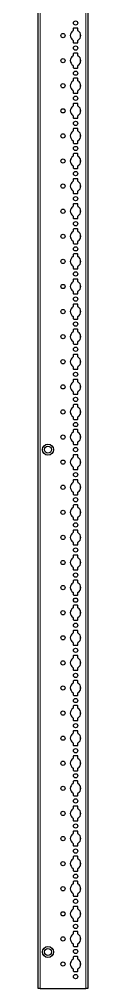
# Model space of a CAD drawing. Header units: millimetres. Extents: x -199 to 4866, y -1647 to 1507.
# Drawn here: x 4067 to 4116, y -852 to 114 of the extents above; entities that cross this region are included whole.
import ezdxf

# ---------------------------------------------------------------- set-up
doc = ezdxf.new("R2010")
doc.units = ezdxf.units.MM

msp = doc.modelspace()

# ---------------------------------------------------------------- linework, layer by layer
at = {"color": 7, "linetype": 'Continuous', "lineweight": 25}
for p, q in [((4066.69, -851.79), (4066.69, 847.21)), ((4116.39, 847.21), (4116.39, -851.79)), ((4101.74, 104.61), (4101.74, 102.73)), ((4105.84, 105.11), (4102.24, 105.11)), ((4106.34, 102.73), (4106.34, 104.61)), ((4101.74, 92.68), (4101.74, 90.81)), ((4102.24, 90.31), (4105.84, 90.31)), ((4106.34, 90.81), (4106.34, 92.68)), ((4101.74, 79.61), (4101.74, 77.73)), ((4105.84, 80.11), (4102.24, 80.11)), ((4106.34, 77.73), (4106.34, 79.61)), ((4101.74, 67.68), (4101.74, 65.81)), ((4106.34, 65.81), (4106.34, 67.68)), ((4102.24, 65.31), (4105.84, 65.31)), ((4101.74, 54.61), (4101.74, 52.73)), ((4105.84, 55.11), (4102.24, 55.11)), ((4106.34, 52.73), (4106.34, 54.61)), ((4101.74, 42.68), (4101.74, 40.81)), ((4102.24, 40.31), (4105.84, 40.31)), ((4106.34, 40.81), (4106.34, 42.68)), ((4101.74, 29.61), (4101.74, 27.73)), ((4105.84, 30.11), (4102.24, 30.11)), ((4106.34, 27.73), (4106.34, 29.61)), ((4101.74, 17.68), (4101.74, 15.81)), ((4102.24, 15.31), (4105.84, 15.31)), ((4106.34, 15.81), (4106.34, 17.68)), ((4101.74, 4.61), (4101.74, 2.73)), ((4105.84, 5.11), (4102.24, 5.11)), ((4106.34, 2.73), (4106.34, 4.61)), ((4101.74, -7.32), (4101.74, -9.19)), ((4106.34, -9.19), (4106.34, -7.32)), ((4102.24, -9.69), (4105.84, -9.69)), ((4101.74, -20.39), (4101.74, -22.27)), ((4105.84, -19.89), (4102.24, -19.89)), ((4106.34, -22.27), (4106.34, -20.39)), ((4101.74, -32.32), (4101.74, -34.19)), ((4102.24, -34.69), (4105.84, -34.69)), ((4106.34, -34.19), (4106.34, -32.32)), ((4101.74, -45.39), (4101.74, -47.27)), ((4105.84, -44.89), (4102.24, -44.89)), ((4106.34, -47.27), (4106.34, -45.39)), ((4101.74, -57.32), (4101.74, -59.19)), ((4106.34, -59.19), (4106.34, -57.32)), ((4102.24, -59.69), (4105.84, -59.69)), ((4101.74, -70.39), (4101.74, -72.27)), ((4105.84, -69.89), (4102.24, -69.89)), ((4106.34, -72.27), (4106.34, -70.39)), ((4101.74, -82.32), (4101.74, -84.19)), ((4102.24, -84.69), (4105.84, -84.69)), ((4106.34, -84.19), (4106.34, -82.32)), ((4101.74, -95.39), (4101.74, -97.27)), ((4105.84, -94.89), (4102.24, -94.89)), ((4106.34, -97.27), (4106.34, -95.39)), ((4101.74, -107.32), (4101.74, -109.19)), ((4102.24, -109.69), (4105.84, -109.69)), ((4106.34, -109.19), (4106.34, -107.32)), ((4101.74, -120.39), (4101.74, -122.27)), ((4105.84, -119.89), (4102.24, -119.89)), ((4106.34, -122.27), (4106.34, -120.39)), ((4101.74, -132.32), (4101.74, -134.19)), ((4102.24, -134.69), (4105.84, -134.69)), ((4106.34, -134.19), (4106.34, -132.32)), ((4101.74, -145.39), (4101.74, -147.27)), ((4105.84, -144.89), (4102.24, -144.89)), ((4106.34, -147.27), (4106.34, -145.39)), ((4101.74, -157.32), (4101.74, -159.19)), ((4102.24, -159.69), (4105.84, -159.69)), ((4106.34, -159.19), (4106.34, -157.32)), ((4101.74, -170.39), (4101.74, -172.27)), ((4105.84, -169.89), (4102.24, -169.89)), ((4106.34, -172.27), (4106.34, -170.39)), ((4101.74, -182.32), (4101.74, -184.19)), ((4106.34, -184.19), (4106.34, -182.32)), ((4102.24, -184.69), (4105.84, -184.69)), ((4101.74, -195.39), (4101.74, -197.27)), ((4105.84, -194.89), (4102.24, -194.89)), ((4106.34, -197.27), (4106.34, -195.39)), ((4101.74, -207.32), (4101.74, -209.19)), ((4102.24, -209.69), (4105.84, -209.69)), ((4106.34, -209.19), (4106.34, -207.32)), ((4101.74, -220.39), (4101.74, -222.27)), ((4105.84, -219.89), (4102.24, -219.89)), ((4106.34, -222.27), (4106.34, -220.39)), ((4101.74, -232.32), (4101.74, -234.19)), ((4102.24, -234.69), (4105.84, -234.69)), ((4106.34, -234.19), (4106.34, -232.32)), ((4101.74, -245.39), (4101.74, -247.27)), ((4105.84, -244.89), (4102.24, -244.89)), ((4106.34, -247.27), (4106.34, -245.39)), ((4101.74, -257.32), (4101.74, -259.19)), ((4102.24, -259.69), (4105.84, -259.69)), ((4106.34, -259.19), (4106.34, -257.32)), ((4105.84, -269.89), (4102.24, -269.89)), ((4101.74, -270.39), (4101.74, -272.27)), ((4106.34, -272.27), (4106.34, -270.39)), ((4101.74, -282.32), (4101.74, -284.19)), ((4102.24, -284.69), (4105.84, -284.69)), ((4106.34, -284.19), (4106.34, -282.32)), ((4101.74, -295.39), (4101.74, -297.27)), ((4105.84, -294.89), (4102.24, -294.89)), ((4106.34, -297.27), (4106.34, -295.39)), ((4101.74, -307.32), (4101.74, -309.19)), ((4106.34, -309.19), (4106.34, -307.32)), ((4102.24, -309.69), (4105.84, -309.69)), ((4101.74, -320.39), (4101.74, -322.27)), ((4105.84, -319.89), (4102.24, -319.89)), ((4106.34, -322.27), (4106.34, -320.39)), ((4101.74, -332.32), (4101.74, -334.19)), ((4102.24, -334.69), (4105.84, -334.69)), ((4106.34, -334.19), (4106.34, -332.32)), ((4101.74, -345.39), (4101.74, -347.27)), ((4105.84, -344.89), (4102.24, -344.89)), ((4106.34, -347.27), (4106.34, -345.39)), ((4101.74, -357.32), (4101.74, -359.19)), ((4102.24, -359.69), (4105.84, -359.69)), ((4106.34, -359.19), (4106.34, -357.32)), ((4101.74, -370.39), (4101.74, -372.27)), ((4105.84, -369.89), (4102.24, -369.89)), ((4106.34, -372.27), (4106.34, -370.39)), ((4101.74, -382.32), (4101.74, -384.19)), ((4102.24, -384.69), (4105.84, -384.69)), ((4106.34, -384.19), (4106.34, -382.32)), ((4101.74, -395.39), (4101.74, -397.27)), ((4105.84, -394.89), (4102.24, -394.89)), ((4106.34, -397.27), (4106.34, -395.39)), ((4101.74, -407.32), (4101.74, -409.19)), ((4102.24, -409.69), (4105.84, -409.69)), ((4106.34, -409.19), (4106.34, -407.32)), ((4101.74, -420.39), (4101.74, -422.27)), ((4105.84, -419.89), (4102.24, -419.89)), ((4106.34, -422.27), (4106.34, -420.39)), ((4101.74, -432.32), (4101.74, -434.19)), ((4106.34, -434.19), (4106.34, -432.32)), ((4102.24, -434.69), (4105.84, -434.69)), ((4101.74, -445.39), (4101.74, -447.27)), ((4105.84, -444.89), (4102.24, -444.89)), ((4106.34, -447.27), (4106.34, -445.39)), ((4101.74, -457.32), (4101.74, -459.19)), ((4102.24, -459.69), (4105.84, -459.69)), ((4106.34, -459.19), (4106.34, -457.32)), ((4101.74, -470.39), (4101.74, -472.27)), ((4105.84, -469.89), (4102.24, -469.89)), ((4106.34, -472.27), (4106.34, -470.39)), ((4101.74, -482.32), (4101.74, -484.19)), ((4106.34, -484.19), (4106.34, -482.32)), ((4102.24, -484.69), (4105.84, -484.69)), ((4101.74, -495.39), (4101.74, -497.27)), ((4105.84, -494.89), (4102.24, -494.89)), ((4106.34, -497.27), (4106.34, -495.39)), ((4101.74, -507.32), (4101.74, -509.19)), ((4102.24, -509.69), (4105.84, -509.69)), ((4106.34, -509.19), (4106.34, -507.32)), ((4101.74, -520.39), (4101.74, -522.27)), ((4105.84, -519.89), (4102.24, -519.89)), ((4106.34, -522.27), (4106.34, -520.39)), ((4101.74, -532.32), (4101.74, -534.19)), ((4102.24, -534.69), (4105.84, -534.69)), ((4106.34, -534.19), (4106.34, -532.32)), ((4101.74, -545.39), (4101.74, -547.27)), ((4105.84, -544.89), (4102.24, -544.89)), ((4106.34, -547.27), (4106.34, -545.39)), ((4101.74, -557.32), (4101.74, -559.19)), ((4102.24, -559.69), (4105.84, -559.69)), ((4106.34, -559.19), (4106.34, -557.32)), ((4101.74, -570.39), (4101.74, -572.27)), ((4105.84, -569.89), (4102.24, -569.89)), ((4106.34, -572.27), (4106.34, -570.39)), ((4101.74, -582.32), (4101.74, -584.19)), ((4102.24, -584.69), (4105.84, -584.69)), ((4106.34, -584.19), (4106.34, -582.32)), ((4101.74, -595.39), (4101.74, -597.27)), ((4105.84, -594.89), (4102.24, -594.89)), ((4106.34, -597.27), (4106.34, -595.39)), ((4101.74, -607.32), (4101.74, -609.19)), ((4106.34, -609.19), (4106.34, -607.32)), ((4102.24, -609.69), (4105.84, -609.69)), ((4101.74, -620.39), (4101.74, -622.27)), ((4105.84, -619.89), (4102.24, -619.89)), ((4106.34, -622.27), (4106.34, -620.39)), ((4101.74, -632.32), (4101.74, -634.19)), ((4102.24, -634.69), (4105.84, -634.69)), ((4106.34, -634.19), (4106.34, -632.32)), ((4101.74, -645.39), (4101.74, -647.27)), ((4105.84, -644.89), (4102.24, -644.89)), ((4106.34, -647.27), (4106.34, -645.39)), ((4101.74, -657.32), (4101.74, -659.19)), ((4102.24, -659.69), (4105.84, -659.69)), ((4106.34, -659.19), (4106.34, -657.32)), ((4101.74, -670.39), (4101.74, -672.27)), ((4105.84, -669.89), (4102.24, -669.89)), ((4106.34, -672.27), (4106.34, -670.39)), ((4101.74, -682.32), (4101.74, -684.19)), ((4102.24, -684.69), (4105.84, -684.69)), ((4106.34, -684.19), (4106.34, -682.32)), ((4105.84, -694.89), (4102.24, -694.89)), ((4101.74, -695.39), (4101.74, -697.27)), ((4106.34, -697.27), (4106.34, -695.39)), ((4101.74, -707.32), (4101.74, -709.19)), ((4102.24, -709.69), (4105.84, -709.69)), ((4106.34, -709.19), (4106.34, -707.32)), ((4101.74, -720.39), (4101.74, -722.27)), ((4105.84, -719.89), (4102.24, -719.89)), ((4106.34, -722.27), (4106.34, -720.39)), ((4101.74, -732.32), (4101.74, -734.19)), ((4106.34, -734.19), (4106.34, -732.32)), ((4102.24, -734.69), (4105.84, -734.69)), ((4101.74, -745.39), (4101.74, -747.27)), ((4105.84, -744.89), (4102.24, -744.89)), ((4106.34, -747.27), (4106.34, -745.39)), ((4101.74, -757.32), (4101.74, -759.19)), ((4102.24, -759.69), (4105.84, -759.69)), ((4106.34, -759.19), (4106.34, -757.32)), ((4101.74, -770.39), (4101.74, -772.27)), ((4105.84, -769.89), (4102.24, -769.89)), ((4106.34, -772.27), (4106.34, -770.39)), ((4101.74, -782.32), (4101.74, -784.19)), ((4102.24, -784.69), (4105.84, -784.69)), ((4106.34, -784.19), (4106.34, -782.32)), ((4101.74, -795.39), (4101.74, -797.27)), ((4105.84, -794.89), (4102.24, -794.89)), ((4106.34, -797.27), (4106.34, -795.39)), ((4101.74, -807.32), (4101.74, -809.19)), ((4102.24, -809.69), (4105.84, -809.69)), ((4106.34, -809.19), (4106.34, -807.32)), ((4101.74, -820.39), (4101.74, -822.27)), ((4105.84, -819.89), (4102.24, -819.89)), ((4106.34, -822.27), (4106.34, -820.39)), ((4101.74, -832.32), (4101.74, -834.19)), ((4102.24, -834.69), (4105.84, -834.69)), ((4106.34, -834.19), (4106.34, -832.32)), ((4068.69, -851.79), (4066.69, -851.79)), ((4068.69, -851.79), (4114.39, -851.79)), ((4116.39, -851.79), (4114.39, -851.79))]:
    msp.add_line(p, q, dxfattribs=at)
at = {"color": 8, "linetype": 'Continuous', "lineweight": 18}
for p, q in [((4068.69, 847.21), (4068.69, -851.79)), ((4114.39, -851.79), (4114.39, 847.21)), ((4108.54, 95), (4108.54, 100.41)), ((4108.54, 70), (4108.54, 75.41)), ((4108.54, 45), (4108.54, 50.41)), ((4108.54, 20), (4108.54, 25.41)), ((4108.54, -5), (4108.54, 0.41)), ((4108.54, -30), (4108.54, -24.59)), ((4108.54, -55), (4108.54, -49.59)), ((4108.54, -80), (4108.54, -74.59)), ((4108.54, -105), (4108.54, -99.59)), ((4108.54, -130), (4108.54, -124.59)), ((4108.54, -155), (4108.54, -149.59)), ((4108.54, -180), (4108.54, -174.59)), ((4108.54, -205), (4108.54, -199.59)), ((4108.54, -230), (4108.54, -224.59)), ((4108.54, -255), (4108.54, -249.59)), ((4108.54, -280), (4108.54, -274.59)), ((4108.54, -305), (4108.54, -299.59)), ((4108.54, -330), (4108.54, -324.59)), ((4108.54, -355), (4108.54, -349.59)), ((4108.54, -380), (4108.54, -374.59)), ((4108.54, -405), (4108.54, -399.59)), ((4108.54, -430), (4108.54, -424.59)), ((4108.54, -455), (4108.54, -449.59)), ((4108.54, -480), (4108.54, -474.59)), ((4108.54, -505), (4108.54, -499.59)), ((4108.54, -530), (4108.54, -524.59)), ((4108.54, -555), (4108.54, -549.59)), ((4108.54, -580), (4108.54, -574.59)), ((4108.54, -605), (4108.54, -599.59)), ((4108.54, -630), (4108.54, -624.59)), ((4108.54, -655), (4108.54, -649.59)), ((4108.54, -680), (4108.54, -674.59)), ((4108.54, -705), (4108.54, -699.59)), ((4108.54, -730), (4108.54, -724.59)), ((4108.54, -755), (4108.54, -749.59)), ((4108.54, -780), (4108.54, -774.59)), ((4108.54, -805), (4108.54, -799.59)), ((4108.54, -830), (4108.54, -824.59))]:
    msp.add_line(p, q, dxfattribs=at)
at = {"color": 7, "linetype": 'Continuous', "lineweight": 25}
for centre, radius in [((4104.04, 110.21), 2.13), ((4091.54, 97.71), 2.13), ((4104.04, 85.21), 2.13), ((4091.54, 72.71), 2.13), ((4104.04, 60.21), 2.13), ((4091.54, 47.71), 2.13), ((4104.04, 35.21), 2.13), ((4091.54, 22.71), 2.13), ((4104.04, 10.21), 2.13), ((4091.54, -2.29), 2.13), ((4104.04, -14.79), 2.13), ((4091.54, -27.29), 2.13), ((4104.04, -39.79), 2.13), ((4091.54, -52.29), 2.13), ((4104.04, -64.79), 2.13), ((4091.54, -77.29), 2.13), ((4104.04, -89.79), 2.13), ((4091.54, -102.29), 2.13), ((4104.04, -114.79), 2.13), ((4091.54, -127.29), 2.13), ((4104.04, -139.79), 2.13), ((4091.54, -152.29), 2.13), ((4104.04, -164.79), 2.13), ((4091.54, -177.29), 2.13), ((4104.04, -189.79), 2.13), ((4091.54, -202.29), 2.13), ((4104.04, -214.79), 2.12), ((4091.54, -227.29), 2.12), ((4104.04, -239.79), 2.12), ((4091.54, -252.29), 2.12), ((4104.04, -264.79), 2.12), ((4091.54, -277.29), 2.12), ((4104.04, -289.79), 2.12), ((4091.54, -302.29), 2.12), ((4076.54, -314.79), 5.5), ((4076.54, -314.79), 3.5), ((4104.04, -314.79), 2.12), ((4091.54, -327.29), 2.12), ((4104.04, -339.79), 2.12), ((4091.54, -352.29), 2.12), ((4104.04, -364.79), 2.12), ((4091.54, -377.29), 2.12), ((4104.04, -389.79), 2.12), ((4091.54, -402.29), 2.12), ((4104.04, -414.79), 2.12), ((4091.54, -427.29), 2.12), ((4104.04, -439.79), 2.12), ((4091.54, -452.29), 2.12), ((4104.04, -464.79), 2.12), ((4091.54, -477.29), 2.12), ((4104.04, -489.79), 2.12), ((4091.54, -502.29), 2.12), ((4104.04, -514.79), 2.12), ((4091.54, -527.29), 2.12), ((4104.04, -539.79), 2.12), ((4091.54, -552.29), 2.12), ((4104.04, -564.79), 2.12), ((4091.54, -577.29), 2.12), ((4104.04, -589.79), 2.12), ((4091.54, -602.29), 2.12), ((4104.04, -614.79), 2.12), ((4091.54, -627.29), 2.12), ((4104.04, -639.79), 2.12), ((4091.54, -652.29), 2.12), ((4104.04, -664.79), 2.12), ((4091.54, -677.29), 2.12), ((4104.04, -689.79), 2.12), ((4091.54, -702.29), 2.12), ((4104.04, -714.79), 2.12), ((4091.54, -727.29), 2.12), ((4104.04, -739.79), 2.12), ((4091.54, -752.29), 2.13), ((4104.04, -764.79), 2.12), ((4091.54, -777.29), 2.13), ((4104.04, -789.79), 2.12), ((4091.54, -802.29), 2.13), ((4076.54, -815.29), 5.5), ((4076.54, -815.29), 3.5), ((4104.04, -814.79), 2.12), ((4091.54, -827.29), 2.13), ((4104.04, -839.79), 2.12)]:
    msp.add_circle(centre, radius, dxfattribs=at)
for centre, radius, start, end in [((4104.04, 97.71), 5.25, 119.14074, 240.85926), ((4101.24, 102.73), 0.5, 299.14074, 0), ((4102.24, 104.61), 0.5, 90, 180), ((4105.84, 104.61), 0.5, 0, 90), ((4106.84, 102.73), 0.5, 180, 240.85926), ((4104.04, 97.71), 5.25, 299.14074, 60.85926), ((4101.24, 92.68), 0.5, 0, 60.85926), ((4102.24, 90.81), 0.5, 180, 270), ((4105.84, 90.81), 0.5, 270, 0), ((4106.84, 92.68), 0.5, 119.14074, 180), ((4104.04, 72.71), 5.25, 119.14074, 240.85926), ((4101.24, 77.73), 0.5, 299.14074, 0), ((4102.24, 79.61), 0.5, 90, 180), ((4105.84, 79.61), 0.5, 0, 90), ((4106.84, 77.73), 0.5, 180, 240.85926), ((4104.04, 72.71), 5.25, 299.14074, 60.85926), ((4101.24, 67.68), 0.5, 0, 60.85926), ((4106.84, 67.68), 0.5, 119.14074, 180), ((4102.24, 65.81), 0.5, 180, 270), ((4105.84, 65.81), 0.5, 270, 0), ((4104.04, 47.71), 5.25, 119.14074, 240.85926), ((4101.24, 52.73), 0.5, 299.14074, 0), ((4102.24, 54.61), 0.5, 90, 180), ((4105.84, 54.61), 0.5, 0, 90), ((4106.84, 52.73), 0.5, 180, 240.85926), ((4104.04, 47.71), 5.25, 299.14074, 60.85926), ((4101.24, 42.68), 0.5, 0, 60.85926), ((4102.24, 40.81), 0.5, 180, 270), ((4105.84, 40.81), 0.5, 270, 0), ((4106.84, 42.68), 0.5, 119.14074, 180), ((4102.24, 29.61), 0.5, 90, 180), ((4105.84, 29.61), 0.5, 0, 90), ((4104.04, 22.71), 5.25, 119.14074, 240.85926), ((4101.24, 27.73), 0.5, 299.14074, 0), ((4106.84, 27.73), 0.5, 180, 240.85926), ((4104.04, 22.71), 5.25, 299.14074, 60.85926), ((4101.24, 17.68), 0.5, 0, 60.85926), ((4102.24, 15.81), 0.5, 180, 270), ((4105.84, 15.81), 0.5, 270, 0), ((4106.84, 17.68), 0.5, 119.14074, 180), ((4104.04, -2.29), 5.25, 119.14074, 240.85926), ((4101.24, 2.73), 0.5, 299.14074, 0), ((4102.24, 4.61), 0.5, 90, 180), ((4105.84, 4.61), 0.5, 0, 90), ((4106.84, 2.73), 0.5, 180, 240.85926), ((4104.04, -2.29), 5.25, 299.14074, 60.85926), ((4101.24, -7.32), 0.5, 0, 60.85926), ((4102.24, -9.19), 0.5, 180, 270), ((4105.84, -9.19), 0.5, 270, 0), ((4106.84, -7.32), 0.5, 119.14074, 180), ((4104.04, -27.29), 5.25, 119.14074, 240.85926), ((4101.24, -22.27), 0.5, 299.14074, 0), ((4102.24, -20.39), 0.5, 90, 180), ((4105.84, -20.39), 0.5, 0, 90), ((4106.84, -22.27), 0.5, 180, 240.85926), ((4104.04, -27.29), 5.25, 299.14074, 60.85926), ((4101.24, -32.32), 0.5, 0, 60.85926), ((4102.24, -34.19), 0.5, 180, 270), ((4105.84, -34.19), 0.5, 270, 0), ((4106.84, -32.32), 0.5, 119.14074, 180), ((4104.04, -52.29), 5.25, 119.14074, 240.85926), ((4101.24, -47.27), 0.5, 299.14074, 0), ((4102.24, -45.39), 0.5, 90, 180), ((4105.84, -45.39), 0.5, 0, 90), ((4106.84, -47.27), 0.5, 180, 240.85926), ((4104.04, -52.29), 5.25, 299.14074, 60.85926), ((4101.24, -57.32), 0.5, 0, 60.85926), ((4106.84, -57.32), 0.5, 119.14074, 180), ((4102.24, -59.19), 0.5, 180, 270), ((4105.84, -59.19), 0.5, 270, 0), ((4104.04, -77.29), 5.25, 119.14074, 240.85926), ((4101.24, -72.27), 0.5, 299.14074, 0), ((4102.24, -70.39), 0.5, 90, 180), ((4105.84, -70.39), 0.5, 0, 90), ((4106.84, -72.27), 0.5, 180, 240.85926), ((4104.04, -77.29), 5.25, 299.14074, 60.85926), ((4101.24, -82.32), 0.5, 0, 60.85926), ((4102.24, -84.19), 0.5, 180, 270), ((4105.84, -84.19), 0.5, 270, 0), ((4106.84, -82.32), 0.5, 119.14074, 180), ((4102.24, -95.39), 0.5, 90, 180), ((4105.84, -95.39), 0.5, 0, 90), ((4104.04, -102.29), 5.25, 119.14074, 240.85926), ((4101.24, -97.27), 0.5, 299.14074, 0), ((4106.84, -97.27), 0.5, 180, 240.85926), ((4104.04, -102.29), 5.25, 299.14074, 60.85926), ((4101.24, -107.32), 0.5, 0, 60.85926), ((4102.24, -109.19), 0.5, 180, 270), ((4105.84, -109.19), 0.5, 270, 0), ((4106.84, -107.32), 0.5, 119.14074, 180), ((4104.04, -127.29), 5.25, 119.14074, 240.85926), ((4101.24, -122.27), 0.5, 299.14074, 0), ((4102.24, -120.39), 0.5, 90, 180), ((4105.84, -120.39), 0.5, 0, 90), ((4106.84, -122.27), 0.5, 180, 240.85926), ((4104.04, -127.29), 5.25, 299.14074, 60.85926), ((4101.24, -132.32), 0.5, 0, 60.85926), ((4102.24, -134.19), 0.5, 180, 270), ((4105.84, -134.19), 0.5, 270, 0), ((4106.84, -132.32), 0.5, 119.14074, 180), ((4104.04, -152.29), 5.25, 119.14074, 240.85926), ((4101.24, -147.27), 0.5, 299.14074, 0), ((4102.24, -145.39), 0.5, 90, 180), ((4105.84, -145.39), 0.5, 0, 90), ((4106.84, -147.27), 0.5, 180, 240.85926), ((4104.04, -152.29), 5.25, 299.14074, 60.85926), ((4101.24, -157.32), 0.5, 0, 60.85926), ((4102.24, -159.19), 0.5, 180, 270), ((4105.84, -159.19), 0.5, 270, 0), ((4106.84, -157.32), 0.5, 119.14074, 180), ((4104.04, -177.29), 5.25, 119.14074, 240.85926), ((4101.24, -172.27), 0.5, 299.14074, 0), ((4102.24, -170.39), 0.5, 90, 180), ((4105.84, -170.39), 0.5, 0, 90), ((4106.84, -172.27), 0.5, 180, 240.85926), ((4104.04, -177.29), 5.25, 299.14074, 60.85926), ((4101.24, -182.32), 0.5, 0, 60.85926), ((4106.84, -182.32), 0.5, 119.14074, 180), ((4102.24, -184.19), 0.5, 180, 270), ((4105.84, -184.19), 0.5, 270, 0), ((4104.04, -202.29), 5.25, 119.14074, 240.85926), ((4101.24, -197.27), 0.5, 299.14074, 0), ((4102.24, -195.39), 0.5, 90, 180), ((4105.84, -195.39), 0.5, 0, 90), ((4106.84, -197.27), 0.5, 180, 240.85926), ((4104.04, -202.29), 5.25, 299.14074, 60.85926), ((4101.24, -207.32), 0.5, 0, 60.85926), ((4102.24, -209.19), 0.5, 180, 270), ((4105.84, -209.19), 0.5, 270, 0), ((4106.84, -207.32), 0.5, 119.14074, 180), ((4102.24, -220.39), 0.5, 90, 180), ((4105.84, -220.39), 0.5, 0, 90), ((4104.04, -227.29), 5.25, 119.14074, 240.85926), ((4101.24, -222.27), 0.5, 299.14074, 0), ((4106.84, -222.27), 0.5, 180, 240.85926), ((4104.04, -227.29), 5.25, 299.14074, 60.85926), ((4101.24, -232.32), 0.5, 0, 60.85926), ((4102.24, -234.19), 0.5, 180, 270), ((4105.84, -234.19), 0.5, 270, 0), ((4106.84, -232.32), 0.5, 119.14074, 180), ((4104.04, -252.29), 5.25, 119.14074, 240.85926), ((4101.24, -247.27), 0.5, 299.14074, 0), ((4102.24, -245.39), 0.5, 90, 180), ((4105.84, -245.39), 0.5, 0, 90), ((4106.84, -247.27), 0.5, 180, 240.85926), ((4104.04, -252.29), 5.25, 299.14074, 60.85926), ((4101.24, -257.32), 0.5, 0, 60.85926), ((4102.24, -259.19), 0.5, 180, 270), ((4105.84, -259.19), 0.5, 270, 0), ((4106.84, -257.32), 0.5, 119.14074, 180), ((4102.24, -270.39), 0.5, 90, 180), ((4105.84, -270.39), 0.5, 0, 90), ((4104.04, -277.29), 5.25, 119.14074, 240.85926), ((4101.24, -272.27), 0.5, 299.14074, 0), ((4106.84, -272.27), 0.5, 180, 240.85926), ((4104.04, -277.29), 5.25, 299.14074, 60.85926), ((4101.24, -282.32), 0.5, 0, 60.85926), ((4102.24, -284.19), 0.5, 180, 270), ((4105.84, -284.19), 0.5, 270, 0), ((4106.84, -282.32), 0.5, 119.14074, 180), ((4104.04, -302.29), 5.25, 119.14074, 240.85926), ((4101.24, -297.27), 0.5, 299.14074, 0), ((4102.24, -295.39), 0.5, 90, 180), ((4105.84, -295.39), 0.5, 0, 90), ((4106.84, -297.27), 0.5, 180, 240.85926), ((4104.04, -302.29), 5.25, 299.14074, 60.85926), ((4101.24, -307.32), 0.5, 0, 60.85926), ((4106.84, -307.32), 0.5, 119.14074, 180), ((4102.24, -309.19), 0.5, 180, 270), ((4105.84, -309.19), 0.5, 270, 0), ((4104.04, -327.29), 5.25, 119.14074, 240.85926), ((4101.24, -322.27), 0.5, 299.14074, 0), ((4102.24, -320.39), 0.5, 90, 180), ((4105.84, -320.39), 0.5, 0, 90), ((4106.84, -322.27), 0.5, 180, 240.85926), ((4104.04, -327.29), 5.25, 299.14074, 60.85926), ((4101.24, -332.32), 0.5, 0, 60.85926), ((4102.24, -334.19), 0.5, 180, 270), ((4105.84, -334.19), 0.5, 270, 0), ((4106.84, -332.32), 0.5, 119.14074, 180), ((4101.24, -347.27), 0.5, 299.14074, 0), ((4102.24, -345.39), 0.5, 90, 180), ((4105.84, -345.39), 0.5, 0, 90), ((4106.84, -347.27), 0.5, 180, 240.85926), ((4104.04, -352.29), 5.25, 119.14074, 240.85926), ((4101.24, -357.32), 0.5, 0, 60.85926), ((4106.84, -357.32), 0.5, 119.14074, 180), ((4104.04, -352.29), 5.25, 299.14074, 60.85926), ((4102.24, -359.19), 0.5, 180, 270), ((4105.84, -359.19), 0.5, 270, 0), ((4104.04, -377.29), 5.25, 119.14074, 240.85926), ((4101.24, -372.27), 0.5, 299.14074, 0), ((4102.24, -370.39), 0.5, 90, 180), ((4105.84, -370.39), 0.5, 0, 90), ((4106.84, -372.27), 0.5, 180, 240.85926), ((4104.04, -377.29), 5.25, 299.14074, 60.85926), ((4101.24, -382.32), 0.5, 0, 60.85926), ((4102.24, -384.19), 0.5, 180, 270), ((4105.84, -384.19), 0.5, 270, 0), ((4106.84, -382.32), 0.5, 119.14074, 180), ((4102.24, -395.39), 0.5, 90, 180), ((4105.84, -395.39), 0.5, 0, 90), ((4104.04, -402.29), 5.25, 119.14074, 240.85926), ((4101.24, -397.27), 0.5, 299.14074, 0), ((4106.84, -397.27), 0.5, 180, 240.85926), ((4104.04, -402.29), 5.25, 299.14074, 60.85926), ((4101.24, -407.32), 0.5, 0, 60.85926), ((4102.24, -409.19), 0.5, 180, 270), ((4105.84, -409.19), 0.5, 270, 0), ((4106.84, -407.32), 0.5, 119.14074, 180), ((4104.04, -427.29), 5.25, 119.14074, 240.85926), ((4101.24, -422.27), 0.5, 299.14074, 0), ((4102.24, -420.39), 0.5, 90, 180), ((4105.84, -420.39), 0.5, 0, 90), ((4106.84, -422.27), 0.5, 180, 240.85926), ((4104.04, -427.29), 5.25, 299.14074, 60.85926), ((4101.24, -432.32), 0.5, 0, 60.85926), ((4102.24, -434.19), 0.5, 180, 270), ((4105.84, -434.19), 0.5, 270, 0), ((4106.84, -432.32), 0.5, 119.14074, 180), ((4104.04, -452.29), 5.25, 119.14074, 240.85926), ((4101.24, -447.27), 0.5, 299.14074, 0), ((4102.24, -445.39), 0.5, 90, 180), ((4105.84, -445.39), 0.5, 0, 90), ((4106.84, -447.27), 0.5, 180, 240.85926), ((4104.04, -452.29), 5.25, 299.14074, 60.85926), ((4101.24, -457.32), 0.5, 0, 60.85926), ((4102.24, -459.19), 0.5, 180, 270), ((4105.84, -459.19), 0.5, 270, 0), ((4106.84, -457.32), 0.5, 119.14074, 180), ((4104.04, -477.29), 5.25, 119.14074, 240.85926), ((4101.24, -472.27), 0.5, 299.14074, 0), ((4102.24, -470.39), 0.5, 90, 180), ((4105.84, -470.39), 0.5, 0, 90), ((4106.84, -472.27), 0.5, 180, 240.85926), ((4104.04, -477.29), 5.25, 299.14074, 60.85926), ((4101.24, -482.32), 0.5, 0, 60.85926), ((4106.84, -482.32), 0.5, 119.14074, 180), ((4102.24, -484.19), 0.5, 180, 270), ((4105.84, -484.19), 0.5, 270, 0), ((4104.04, -502.29), 5.25, 119.14074, 240.85926), ((4101.24, -497.27), 0.5, 299.14074, 0), ((4102.24, -495.39), 0.5, 90, 180), ((4105.84, -495.39), 0.5, 0, 90), ((4106.84, -497.27), 0.5, 180, 240.85926), ((4104.04, -502.29), 5.25, 299.14074, 60.85926), ((4101.24, -507.32), 0.5, 0, 60.85926), ((4102.24, -509.19), 0.5, 180, 270), ((4105.84, -509.19), 0.5, 270, 0), ((4106.84, -507.32), 0.5, 119.14074, 180), ((4102.24, -520.39), 0.5, 90, 180), ((4105.84, -520.39), 0.5, 0, 90), ((4104.04, -527.29), 5.25, 119.14074, 240.85926), ((4101.24, -522.27), 0.5, 299.14074, 0), ((4106.84, -522.27), 0.5, 180, 240.85926), ((4104.04, -527.29), 5.25, 299.14074, 60.85926), ((4101.24, -532.32), 0.5, 0, 60.85926), ((4102.24, -534.19), 0.5, 180, 270), ((4105.84, -534.19), 0.5, 270, 0), ((4106.84, -532.32), 0.5, 119.14074, 180), ((4104.04, -552.29), 5.25, 119.14074, 240.85926), ((4101.24, -547.27), 0.5, 299.14074, 0), ((4102.24, -545.39), 0.5, 90, 180), ((4105.84, -545.39), 0.5, 0, 90), ((4106.84, -547.27), 0.5, 180, 240.85926), ((4104.04, -552.29), 5.25, 299.14074, 60.85926), ((4101.24, -557.32), 0.5, 0, 60.85926), ((4102.24, -559.19), 0.5, 180, 270), ((4105.84, -559.19), 0.5, 270, 0), ((4106.84, -557.32), 0.5, 119.14074, 180), ((4104.04, -577.29), 5.25, 119.14074, 240.85926), ((4101.24, -572.27), 0.5, 299.14074, 0), ((4102.24, -570.39), 0.5, 90, 180), ((4105.84, -570.39), 0.5, 0, 90), ((4106.84, -572.27), 0.5, 180, 240.85926), ((4104.04, -577.29), 5.25, 299.14074, 60.85926), ((4101.24, -582.32), 0.5, 0, 60.85926), ((4102.24, -584.19), 0.5, 180, 270), ((4105.84, -584.19), 0.5, 270, 0), ((4106.84, -582.32), 0.5, 119.14074, 180), ((4104.04, -602.29), 5.25, 119.14074, 240.85926), ((4101.24, -597.27), 0.5, 299.14074, 0), ((4102.24, -595.39), 0.5, 90, 180), ((4105.84, -595.39), 0.5, 0, 90), ((4106.84, -597.27), 0.5, 180, 240.85926), ((4104.04, -602.29), 5.25, 299.14074, 60.85926), ((4101.24, -607.32), 0.5, 0, 60.85926), ((4106.84, -607.32), 0.5, 119.14074, 180), ((4102.24, -609.19), 0.5, 180, 270), ((4105.84, -609.19), 0.5, 270, 0), ((4104.04, -627.29), 5.25, 119.14074, 240.85926), ((4101.24, -622.27), 0.5, 299.14074, 0), ((4102.24, -620.39), 0.5, 90, 180), ((4105.84, -620.39), 0.5, 0, 90), ((4106.84, -622.27), 0.5, 180, 240.85926), ((4104.04, -627.29), 5.25, 299.14074, 60.85926), ((4101.24, -632.32), 0.5, 0, 60.85926), ((4102.24, -634.19), 0.5, 180, 270), ((4105.84, -634.19), 0.5, 270, 0), ((4106.84, -632.32), 0.5, 119.14074, 180), ((4102.24, -645.39), 0.5, 90, 180), ((4105.84, -645.39), 0.5, 0, 90), ((4104.04, -652.29), 5.25, 119.14074, 240.85926), ((4101.24, -647.27), 0.5, 299.14074, 0), ((4106.84, -647.27), 0.5, 180, 240.85926), ((4104.04, -652.29), 5.25, 299.14074, 60.85926), ((4101.24, -657.32), 0.5, 0, 60.85926), ((4102.24, -659.19), 0.5, 180, 270), ((4105.84, -659.19), 0.5, 270, 0), ((4106.84, -657.32), 0.5, 119.14074, 180), ((4104.04, -677.29), 5.25, 119.14074, 240.85926), ((4101.24, -672.27), 0.5, 299.14074, 0), ((4102.24, -670.39), 0.5, 90, 180), ((4105.84, -670.39), 0.5, 0, 90), ((4106.84, -672.27), 0.5, 180, 240.85926), ((4104.04, -677.29), 5.25, 299.14074, 60.85926), ((4101.24, -682.32), 0.5, 0, 60.85926), ((4102.24, -684.19), 0.5, 180, 270), ((4105.84, -684.19), 0.5, 270, 0), ((4106.84, -682.32), 0.5, 119.14074, 180), ((4102.24, -695.39), 0.5, 90, 180), ((4105.84, -695.39), 0.5, 0, 90), ((4104.04, -702.29), 5.25, 119.14074, 240.85926), ((4101.24, -697.27), 0.5, 299.14074, 0), ((4106.84, -697.27), 0.5, 180, 240.85926), ((4104.04, -702.29), 5.25, 299.14074, 60.85926), ((4101.24, -707.32), 0.5, 0, 60.85926), ((4102.24, -709.19), 0.5, 180, 270), ((4105.84, -709.19), 0.5, 270, 0), ((4106.84, -707.32), 0.5, 119.14074, 180), ((4104.04, -727.29), 5.25, 119.14074, 240.85926), ((4101.24, -722.27), 0.5, 299.14074, 0), ((4102.24, -720.39), 0.5, 90, 180), ((4105.84, -720.39), 0.5, 0, 90), ((4106.84, -722.27), 0.5, 180, 240.85926), ((4104.04, -727.29), 5.25, 299.14074, 60.85926), ((4101.24, -732.32), 0.5, 0, 60.85926), ((4106.84, -732.32), 0.5, 119.14074, 180), ((4102.24, -734.19), 0.5, 180, 270), ((4105.84, -734.19), 0.5, 270, 0), ((4104.04, -752.29), 5.25, 119.14074, 240.85926), ((4101.24, -747.27), 0.5, 299.14074, 0), ((4102.24, -745.39), 0.5, 90, 180), ((4105.84, -745.39), 0.5, 0, 90), ((4106.84, -747.27), 0.5, 180, 240.85926), ((4104.04, -752.29), 5.25, 299.14074, 60.85926), ((4101.24, -757.32), 0.5, 0, 60.85926), ((4102.24, -759.19), 0.5, 180, 270), ((4105.84, -759.19), 0.5, 270, 0), ((4106.84, -757.32), 0.5, 119.14074, 180), ((4101.24, -772.27), 0.5, 299.14074, 0), ((4102.24, -770.39), 0.5, 90, 180), ((4105.84, -770.39), 0.5, 0, 90), ((4106.84, -772.27), 0.5, 180, 240.85926), ((4104.04, -777.29), 5.25, 119.14074, 240.85926), ((4101.24, -782.32), 0.5, 0, 60.85926), ((4106.84, -782.32), 0.5, 119.14074, 180), ((4104.04, -777.29), 5.25, 299.14074, 60.85926), ((4102.24, -784.19), 0.5, 180, 270), ((4105.84, -784.19), 0.5, 270, 0), ((4104.04, -802.29), 5.25, 119.14074, 240.85926), ((4101.24, -797.27), 0.5, 299.14074, 0), ((4102.24, -795.39), 0.5, 90, 180), ((4105.84, -795.39), 0.5, 0, 90), ((4106.84, -797.27), 0.5, 180, 240.85926), ((4104.04, -802.29), 5.25, 299.14074, 60.85926), ((4101.24, -807.32), 0.5, 0, 60.85926), ((4102.24, -809.19), 0.5, 180, 270), ((4105.84, -809.19), 0.5, 270, 0), ((4106.84, -807.32), 0.5, 119.14074, 180), ((4102.24, -820.39), 0.5, 90, 180), ((4105.84, -820.39), 0.5, 0, 90), ((4104.04, -827.29), 5.25, 119.14074, 240.85926), ((4101.24, -822.27), 0.5, 299.14074, 0), ((4106.84, -822.27), 0.5, 180, 240.85926), ((4104.04, -827.29), 5.25, 299.14074, 60.85926), ((4101.24, -832.32), 0.5, 0, 60.85926), ((4102.24, -834.19), 0.5, 180, 270), ((4105.84, -834.19), 0.5, 270, 0), ((4106.84, -832.32), 0.5, 119.14074, 180)]:
    msp.add_arc(centre, radius, start, end, dxfattribs=at)

doc.saveas('drawing.dxf')
